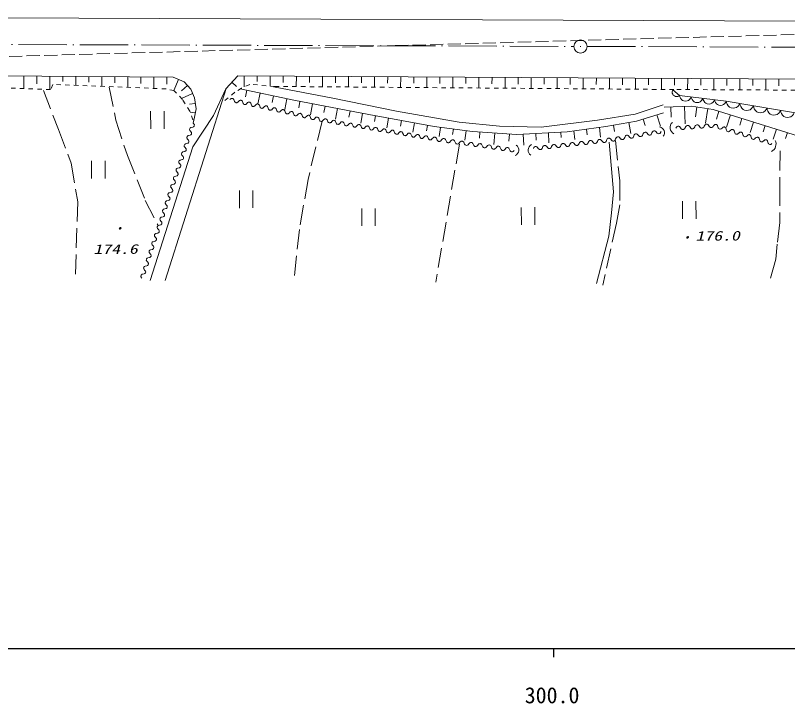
# Model space of a CAD drawing. Units: millimetres, scale not verified. Extents: x 40000 to 680000, y 20000 to 380000.
# Drawn here: x 306688 to 394680, y 198715 to 277100 of the extents above; entities that cross this region are included whole.
import ezdxf
from ezdxf.enums import TextEntityAlignment as Align

# ---------------------------------------------------------------- set-up
doc = ezdxf.new("R2010")
doc.units = ezdxf.units.MM
doc.header["$LTSCALE"] = 1000
for name, pattern in [('USER1', [2, 1.5, -0.5]), ('USER3', [3, 2.25, -0.75]), ('USER4', [1, 0.5, -0.5]), ('USER5', [7.000001, 5.508197, -0.688525, 0.114754, -0.688525])]:
    doc.linetypes.add(name, pattern=pattern)
for name, color, linetype, lineweight in [('M-TTL-BAND', 7, 'Continuous', 25), ('S-BGD', 1, 'Continuous', 13), ('S-BMK', 3, 'USER5', 13)]:
    doc.layers.add(name, color=color, linetype=linetype, lineweight=lineweight)
doc.styles.add('ＭＳ ゴシック', font='')
doc.styles.get('ＭＳ ゴシック').set_extended_font_data('MS Gothic')

# ---------------------------------------------------------------- blocks, each defined once
blk = doc.blocks.new('BUHIN51')
at = {"layer": 'S-BGD'}
blk.add_lwpolyline([(184, 645), (22, 639), (-125, 597), (-303, 512), (-421, 392), (-513, 255), (-570, 55), (-565, -110), (-528, -274), (-422, -440), (-318, -551), (-184, -645)], dxfattribs=at)
blk = doc.blocks.new('BUHIN52')
at = {"layer": 'S-BGD'}
blk.add_lwpolyline([(251, 743), (62, 745), (-113, 705), (-326, 616), (-471, 482), (-585, 326), (-663, 96), (-667, -98), (-633, -291), (-518, -492), (-402, -626), (-251, -743)], dxfattribs=at)
blk = doc.blocks.new('BUHIN83')
at = {"layer": 'S-BGD'}
blk.add_lwpolyline([(435, -225), (336, -284), (280, -305), (219, -312), (155, -298), (100, -270), (58, -228), (25, -175), (9, -115), (-9, 115), (-29, 172), (-52, 220), (-99, 266), (-160, 298), (-222, 311), (-283, 300), (-336, 284), (-435, 225)], dxfattribs=at)
blk = doc.blocks.new('BUHIN84')
at = {"layer": 'S-BGD'}
blk.add_lwpolyline([(181, 461), (251, 367), (278, 314), (291, 253), (283, 187), (261, 129), (224, 82), (174, 43), (115, 21), (-115, -21), (-170, -48), (-216, -75), (-258, -128), (-283, -192), (-289, -256), (-273, -316), (-251, -367), (-181, -461)], dxfattribs=at)
blk = doc.blocks.new('BUHIN85')
at = {"layer": 'S-BGD'}
blk.add_lwpolyline([(155, 459), (227, 371), (256, 320), (272, 261), (268, 196), (249, 139), (215, 91), (168, 51), (111, 26), (-111, -26), (-164, -55), (-207, -84), (-246, -137), (-267, -201), (-270, -264), (-251, -322), (-227, -371), (-155, -459)], dxfattribs=at)
blk = doc.blocks.new('BUHIN86')
at = {"layer": 'S-BGD'}
blk.add_lwpolyline([(154, 501), (235, 407), (268, 353), (287, 290), (284, 219), (265, 157), (230, 105), (180, 60), (119, 32), (-119, -32), (-176, -64), (-221, -96), (-262, -155), (-283, -225), (-285, -293), (-263, -355), (-235, -407), (-154, -501)], dxfattribs=at)
blk = doc.blocks.new('BUHIN87')
at = {"layer": 'S-BGD'}
blk.add_lwpolyline([(24, 524), (126, 454), (171, 410), (205, 353), (220, 284), (217, 219), (196, 159), (160, 103), (108, 61), (-108, -61), (-155, -106), (-191, -149), (-215, -216), (-218, -290), (-203, -356), (-166, -410), (-126, -454), (-24, -524)], dxfattribs=at)
blk = doc.blocks.new('BUHIN88')
at = {"layer": 'S-BGD'}
blk.add_lwpolyline([(-2, 524), (103, 459), (150, 418), (187, 363), (206, 295), (206, 229), (188, 169), (154, 111), (105, 66), (-105, -66), (-149, -113), (-183, -158), (-203, -226), (-203, -300), (-184, -365), (-145, -418), (-103, -459), (2, -524)], dxfattribs=at)
blk = doc.blocks.new('BUHIN89')
at = {"layer": 'S-BGD'}
blk.add_lwpolyline([(47, 538), (148, 462), (193, 415), (226, 355), (239, 283), (233, 216), (209, 156), (169, 99), (114, 58), (-114, -58), (-163, -102), (-202, -145), (-230, -213), (-237, -289), (-224, -358), (-188, -415), (-148, -462), (-47, -538)], dxfattribs=at)
blk = doc.blocks.new('BUHIN90')
at = {"layer": 'S-BGD'}
blk.add_lwpolyline([(219, 446), (280, 347), (303, 291), (311, 229), (299, 163), (271, 108), (231, 64), (178, 29), (117, 12), (-117, -12), (-174, -34), (-222, -57), (-268, -107), (-299, -169), (-310, -232), (-299, -293), (-280, -347), (-219, -446)], dxfattribs=at)
blk = doc.blocks.new('BUHIN129')
at = {"layer": 'S-BGD'}
for p, q in [((1104, 611), (-873, 911)), ((-1104, -606), (874, -906))]:
    blk.add_line(p, q, dxfattribs=at)
blk = doc.blocks.new('BUHIN132')
at = {"layer": 'S-BGD'}
blk.add_circle((0, 0), 22.5, dxfattribs=at)
at = {"layer": 'S-BMK', "linetype": 'Continuous'}
blk.add_circle((0, 0), 746, dxfattribs=at)

msp = doc.modelspace()

# ---------------------------------------------------------------- linework, layer by layer
at = {"layer": 'M-TTL-BAND'}
for p, q in [((40000, 205000), (579000, 205000)), ((368000, 205000), (368000, 204000))]:
    msp.add_line(p, q, dxfattribs=at)
at = {"layer": 'S-BGD'}
for p, q in [((232175, 277100), (544325, 275861)), ((277315, 270462), (324675, 270072)), ((307655, 270212), (307643, 268766)), ((309135, 270200), (309128, 269307)), ((310615, 270187), (310603, 268659)), ((312095, 270175), (312090, 269588)), ((313575, 270163), (313567, 269139)), ((315055, 270151), (315050, 269509)), ((316535, 270139), (316526, 269024)), ((330669, 268746), (332013, 270216)), ((332013, 270216), (413771, 269719)), ((332756, 270212), (332748, 268951)), ((334242, 270202), (334239, 269591)), ((335729, 270193), (335722, 269059)), ((337215, 270184), (337211, 269478)), ((338702, 270175), (338695, 268996)), ((340189, 270166), (340184, 269457)), ((341675, 270157), (341668, 268973)), ((343162, 270148), (343157, 269436)), ((344648, 270139), (344641, 268950)), ((318015, 270126), (318010, 269431)), ((319495, 270114), (319485, 268909)), ((320975, 270102), (320969, 269352)), ((322455, 270090), (322445, 268794)), ((323935, 270078), (323929, 269265)), ((324675, 270072), (325900, 269548)), ((325288, 269810), (324743, 268536)), ((325900, 269548), (326667, 268704)), ((331341, 269481), (331872, 268996)), ((346135, 270130), (346130, 269415)), ((347621, 270121), (347614, 268927)), ((349108, 270112), (349103, 269394)), ((350594, 270103), (350587, 268904)), ((352081, 270094), (352076, 269373)), ((353567, 270085), (353560, 268881)), ((355054, 270076), (355049, 269352)), ((356540, 270067), (356533, 268858)), ((358027, 270058), (358022, 269331)), ((359513, 270049), (359506, 268835)), ((361000, 270040), (360995, 269310)), ((362486, 270031), (362479, 268812)), ((363973, 270022), (363968, 269289)), ((365459, 270013), (365452, 268789)), ((366946, 270004), (366941, 269268)), ((368432, 269995), (368425, 268766)), ((369919, 269986), (369914, 269247)), ((371405, 269976), (371398, 268743)), ((372892, 269967), (372887, 269226)), ((374378, 269958), (374371, 268720)), ((375865, 269949), (375860, 269205)), ((377351, 269940), (377344, 268698)), ((378838, 269931), (378833, 269184)), ((380324, 269922), (380317, 268675)), ((381811, 269913), (381806, 269163)), ((383297, 269904), (383290, 268655)), ((384784, 269895), (384779, 269146)), ((386270, 269886), (386263, 268639)), ((387757, 269877), (387752, 269130)), ((389243, 269868), (389236, 268623)), ((390730, 269859), (390725, 269113)), ((392216, 269850), (392209, 268608)), ((393703, 269841), (393698, 269096)), ((323751, 246912), (330711, 268762)), ((326284, 269126), (325612, 268515)), ((326667, 268704), (327099, 267698)), ((330669, 268746), (329246, 265690)), ((332296, 268734), (338397, 267452)), ((333059, 268574), (332905, 267842)), ((336102, 268984), (342863, 267676)), ((381594, 268622), (382374, 267988)), ((326883, 268201), (325602, 267652)), ((327099, 267698), (327266, 266478)), ((334584, 268253), (334327, 267032)), ((336109, 267933), (335955, 267198)), ((337635, 267612), (337377, 266386)), ((342863, 267676), (350117, 266187)), ((382374, 267988), (387697, 267337)), ((327182, 267088), (326534, 266999)), ((338397, 267452), (346973, 265802)), ((339112, 267314), (338968, 266567)), ((340541, 267039), (340299, 265782)), ((341971, 266764), (341829, 266029)), ((377316, 265868), (380502, 266932)), ((380615, 266654), (383725, 266759)), ((381393, 266680), (381432, 265513)), ((382948, 266733), (383014, 264772)), ((383725, 266759), (386199, 266391)), ((384344, 266667), (384177, 265545)), ((387697, 267337), (403167, 264695)), ((327189, 265999), (326615, 266091)), ((327266, 266478), (327112, 265521)), ((343400, 266489), (343170, 265296)), ((344829, 266214), (344695, 265518)), ((346258, 265939), (346041, 264811)), ((346973, 265802), (354396, 264442)), ((350117, 266187), (357246, 264943)), ((373023, 265166), (377316, 265868)), ((377452, 265057), (380557, 266014)), ((379781, 265775), (380183, 264471)), ((385581, 266483), (385335, 264828)), ((386199, 266391), (392774, 264345)), ((386857, 266186), (386580, 265296)), ((388172, 265777), (387740, 264391)), ((329246, 265690), (326902, 262150)), ((327035, 265175), (326954, 265193)), ((327112, 265521), (326957, 264830)), ((347715, 265666), (347594, 265003)), ((349200, 265394), (349001, 264310)), ((350684, 265122), (350567, 264484)), ((357246, 264943), (361854, 264481)), ((366582, 264388), (373023, 265166)), ((373962, 264439), (377452, 265057)), ((376580, 264903), (376804, 263636)), ((378228, 265296), (378453, 264567)), ((389487, 265368), (389246, 264594)), ((390802, 264959), (390431, 263766)), ((352169, 264850), (351978, 263806)), ((353654, 264578), (353541, 263964)), ((354396, 264442), (358788, 263874)), ((355128, 264348), (354994, 263316)), ((356592, 264158), (356510, 263522)), ((361854, 264481), (366582, 264388)), ((369577, 263857), (373962, 264439)), ((371769, 264148), (371853, 263519)), ((373231, 264342), (373379, 263230)), ((374835, 264593), (374964, 263863)), ((392117, 264549), (391898, 263848)), ((392774, 264345), (396542, 263175)), ((393402, 264150), (393042, 262989)), ((358056, 263969), (357915, 262881)), ((358788, 263874), (363819, 263522)), ((359627, 263815), (359577, 263109)), ((361304, 263698), (361212, 262390)), ((362980, 263581), (362925, 262788)), ((363819, 263522), (369577, 263857)), ((364539, 263564), (364610, 262331)), ((365978, 263648), (366022, 262900)), ((367418, 263731), (367484, 262588)), ((368857, 263815), (368893, 263191)), ((370308, 263954), (370438, 262971)), ((394658, 263760), (394444, 263069)), ((374357, 262670), (374847, 257024)), ((326902, 262150), (322034, 246901)), ((374847, 257024), (374602, 254620)), ((374602, 254620), (374295, 251956)), ((374295, 251956), (372900, 246558))]:
    msp.add_line(p, q, dxfattribs=at)
at = {"layer": 'S-BGD', "linetype": 'USER1'}
msp.add_line((124036, 267373), (444204, 276282), dxfattribs=at)
at = {"layer": 'S-BGD', "linetype": 'USER4'}
for p, q in [((310687, 268656), (296986, 269153)), ((310949, 269241), (310687, 268656)), ((323853, 268739), (310949, 269241)), ((324757, 268532), (323853, 268739)), ((325719, 267530), (324757, 268532)), ((332466, 268820), (331702, 268347)), ((333401, 269252), (332466, 268820)), ((336257, 269015), (333401, 269252)), ((381729, 268664), (336257, 269015)), ((414546, 268488), (381729, 268664)), ((326577, 266208), (325719, 267530)), ((331702, 268347), (330192, 267134)), ((326902, 265201), (326577, 266208))]:
    msp.add_line(p, q, dxfattribs=at)
at = {"layer": 'S-BGD', "linetype": 'USER3'}
for p, q in [((309876, 268560), (311593, 264091)), ((317381, 268933), (318119, 265171)), ((318119, 265171), (319443, 261154)), ((341626, 265060), (340044, 258427)), ((311593, 264091), (313045, 260269)), ((357281, 262432), (354588, 246701)), ((375070, 262870), (375553, 258262)), ((393831, 261690), (393792, 257664)), ((319443, 261154), (321489, 256037)), ((313045, 260269), (313788, 255858)), ((340044, 258427), (339042, 252707)), ((375553, 258262), (375571, 255535)), ((393792, 257664), (393818, 253508)), ((313788, 255858), (313518, 247155)), ((321489, 256037), (322935, 253189)), ((375571, 255535), (375194, 253455)), ((375194, 253455), (373616, 246367)), ((393818, 253508), (393509, 251039)), ((339042, 252707), (338430, 246794)), ((393509, 251039), (393325, 249349)), ((393325, 249349), (392564, 246487))]:
    msp.add_line(p, q, dxfattribs=at)
at = {"layer": 'S-BGD'}
msp.add_lwpolyline([(381594, 268622), (381550, 268508), (381535, 268394), (381541, 268247), (381589, 268130), (381657, 268026), (381778, 267928), (381893, 267883), (382017, 267860), (382163, 267884), (382270, 267923), (382374, 267988)], dxfattribs=at)
for centre, radius, start, end in [((382057, 264325), 770, 129.40363, 245.00777), ((379981, 263734), 669, 323.38904, 79.97262), ((363363, 261763), 689, 293.90434, 54.41459), ((365814, 261758), 704, 116.78281, 236.63858), ((392399, 262451), 967, 298.68988, 25.86907)]:
    msp.add_arc(centre, radius, start, end, dxfattribs=at)
at = {"layer": 'S-BMK'}
for p, q in [((272038, 273904), (370331, 273574)), ((371831, 273569), (469651, 273241))]:
    msp.add_line(p, q, dxfattribs=at)

# ---------------------------------------------------------------- block references
at = {"rotation": 99}
for name, p in [('BUHIN132', (371081, 273565)), ('BUHIN84', (331620, 267405)), ('BUHIN84', (332587, 267192)), ('BUHIN51', (383039, 267906)), ('BUHIN51', (384370, 267743)), ('BUHIN51', (385701, 267581)), ('BUHIN51', (387032, 267418)), ('BUHIN52', (388471, 267204)), ('BUHIN84', (333554, 266979)), ('BUHIN84', (334522, 266766)), ('BUHIN84', (335489, 266552)), ('BUHIN84', (336456, 266339)), ('BUHIN52', (390018, 266940)), ('BUHIN52', (391565, 266676)), ('BUHIN52', (393112, 266412)), ('BUHIN129', (322871, 265190)), ('BUHIN84', (337423, 266126)), ('BUHIN84', (338390, 265913)), ('BUHIN84', (339358, 265700)), ('BUHIN84', (340325, 265486)), ('BUHIN52', (394659, 266148)), ('BUHIN84', (341292, 265273)), ('BUHIN85', (342253, 265086)), ('BUHIN85', (343209, 264924)), ('BUHIN85', (344164, 264762)), ('BUHIN85', (345120, 264601)), ('BUHIN83', (326803, 264365)), ('BUHIN85', (346075, 264439)), ('BUHIN85', (347030, 264277)), ('BUHIN85', (347986, 264116)), ('BUHIN85', (348941, 263954)), ('BUHIN85', (349897, 263792)), ('BUHIN88', (379748, 263795)), ('BUHIN89', (382486, 264299)), ('BUHIN89', (383564, 264376)), ('BUHIN89', (384642, 264452)), ('BUHIN89', (385720, 264529)), ('BUHIN90', (386734, 264421)), ('BUHIN90', (387684, 264129)), ('BUHIN90', (388633, 263836)), ('BUHIN83', (326495, 263436)), ('BUHIN85', (350852, 263631)), ('BUHIN85', (351808, 263469)), ('BUHIN85', (352763, 263307)), ('BUHIN85', (353718, 263146)), ('BUHIN86', (354715, 262991)), ('BUHIN86', (355752, 262843)), ('BUHIN87', (373533, 262807)), ('BUHIN88', (374572, 262950)), ('BUHIN88', (375607, 263119)), ('BUHIN88', (376642, 263288)), ('BUHIN88', (377677, 263457)), ('BUHIN88', (378713, 263626)), ('BUHIN90', (389583, 263544)), ('BUHIN90', (390533, 263252)), ('BUHIN90', (391482, 262960)), ('BUHIN83', (326187, 262507)), ('BUHIN86', (356789, 262695)), ('BUHIN86', (357826, 262546)), ('BUHIN86', (358863, 262398)), ('BUHIN86', (359900, 262250)), ('BUHIN86', (360937, 262102)), ('BUHIN86', (361974, 261954)), ('BUHIN87', (366231, 261990)), ('BUHIN87', (367274, 262107)), ('BUHIN87', (368317, 262223)), ('BUHIN87', (369360, 262340)), ('BUHIN87', (370404, 262457)), ('BUHIN87', (371447, 262574)), ('BUHIN87', (372490, 262691)), ('BUHIN90', (392432, 262667)), ('BUHIN83', (325879, 261577)), ('BUHIN86', (363011, 261806)), ('BUHIN129', (316136, 259537)), ('BUHIN83', (325571, 260648)), ('BUHIN83', (325263, 259719)), ('BUHIN83', (324955, 258789)), ('BUHIN83', (324647, 257860)), ('BUHIN83', (324339, 256931)), ('BUHIN129', (332987, 256162)), ('BUHIN83', (324031, 256002)), ('BUHIN129', (383485, 254934)), ('BUHIN83', (323723, 255072)), ('BUHIN129', (346928, 254122)), ('BUHIN129', (365112, 254237)), ('BUHIN83', (323415, 254143)), ('BUHIN83', (323107, 253214)), ('BUHIN83', (322799, 252285)), ('BUHIN83', (322491, 251355)), ('BUHIN83', (322183, 250426)), ('BUHIN83', (321875, 249497)), ('BUHIN83', (321567, 248567)), ('BUHIN83', (321259, 247638))]:
    msp.add_blockref(name, p, dxfattribs=at)

# ---------------------------------------------------------------- texts
at = {"layer": 'M-TTL-BAND', "style": 'ＭＳ ゴシック'}
msp.add_text('300.0', height=1833, dxfattribs=at).set_placement((367844, 198195), align=Align.BOTTOM_CENTER)
at = {"layer": 'S-BGD', "style": 'ＭＳ ゴシック', "oblique": 15}
for p in [(317728, 251942), (382390, 250908)]:
    msp.add_text('・', height=1100, rotation=0.4, dxfattribs=at).set_placement(p, align=Align.BOTTOM_LEFT)
at = {"layer": 'S-BGD', "style": 'ＭＳ ゴシック', "oblique": 15, "width": 1.35}
for s, p in [('176.0', (384193, 251100)), ('174.6', (315578, 249583))]:
    msp.add_text(s, height=1100, rotation=0.4, dxfattribs=at).set_placement(p, align=Align.BOTTOM_LEFT)

doc.saveas('drawing.dxf')
